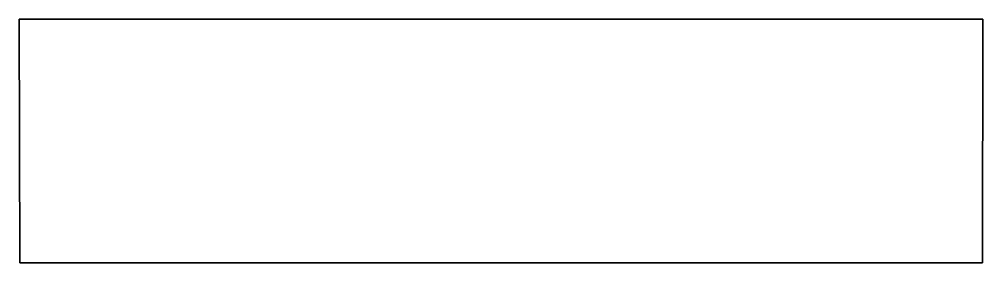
# Model space of a CAD drawing. Extents: x 0 to 3204, y -809 to 0.
import ezdxf

# ---------------------------------------------------------------- set-up
doc = ezdxf.new("R2010")
doc.units = 0
doc.linetypes.add('Solid', pattern=[0])

msp = doc.modelspace()

# ---------------------------------------------------------------- linework, layer by layer
at = {"color": 40, "linetype": 'Solid', "lineweight": 35}
msp.add_lwpolyline([(3204, 0), (3203, -809), (2, -809), (0, 0), (3204, 0)], close=True, dxfattribs=at)

doc.saveas('drawing.dxf')
